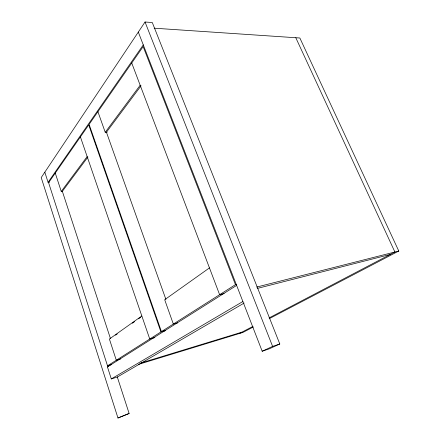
<?xml version="1.0" encoding="UTF-8"?>
<svg xmlns="http://www.w3.org/2000/svg" width="440" height="440" viewBox="0 0 440 440"><rect width="100%" height="100%" fill="white"/><g stroke="black" fill="none" stroke-linecap="round" stroke-linejoin="round"><path stroke-width="0.66" d="M138.309 32.081L262.18 351.23L269.313 348.821L279.802 343.986L152.295 22.534L145.041 22L41.217 177.579L117.964 418L129.129 413.474L117.26 376.877M44.814 172.189L48.076 182.325L143.281 44.886M55.264 173.09L61.248 191.439L87.153 156.585M97.911 111.7L105.221 132.275L140.173 85.25M87.918 157.047L62.348 191.323L110.506 338.729M141.059 85.8L106.436 132.22L165.913 299.425M141.834 315.97L109.389 339.031L116.303 360.234L120.582 358.974M209.457 267.899L164.692 299.723L173.333 324.055L177.584 322.9M115.55 335.154L117.233 333.96M132.363 323.224L134.607 321.635M138.529 318.852L140.773 317.262M160.93 331.925L88.732 124.916L48.598 182.688L107.525 365.805L160.93 331.925L165.528 330.649M235.461 284.647L143.149 46.58L89.1 124.388L161.425 331.611L235.461 284.647L236.759 284.328M244.118 303.061L117.309 377.042L111.298 378.923L107.443 366.927L236.627 285.401M111.298 378.923L242.886 301.516M239.299 333.531L252.879 326.42M269.082 317.928L394.9 252.016L295.796 37.73M253.264 327.019L242.913 332.425L138.468 364.386M269.704 318.439L398.783 251.031L299.86 38.005L154.165 28.193M117.964 418L129.129 413.474M262.18 351.23L272.613 346.401L279.802 343.986M140.773 363.033L241.934 332.151M107.443 366.927L108.647 366.57M107.525 365.805L111.727 364.551M154.907 337.568L149.743 339.02L80.404 136.906M161.425 331.611L165.369 330.517M257.603 288.343L390.258 254.447M256.658 287.073L398.783 251.031M224.114 293.562L219.621 294.69L131.736 63.008M61.248 191.439L62.59 191.296M48.076 182.325L49.385 182.198M105.221 132.275L107.212 132.182M145.041 22L272.613 346.401"/></g></svg>
